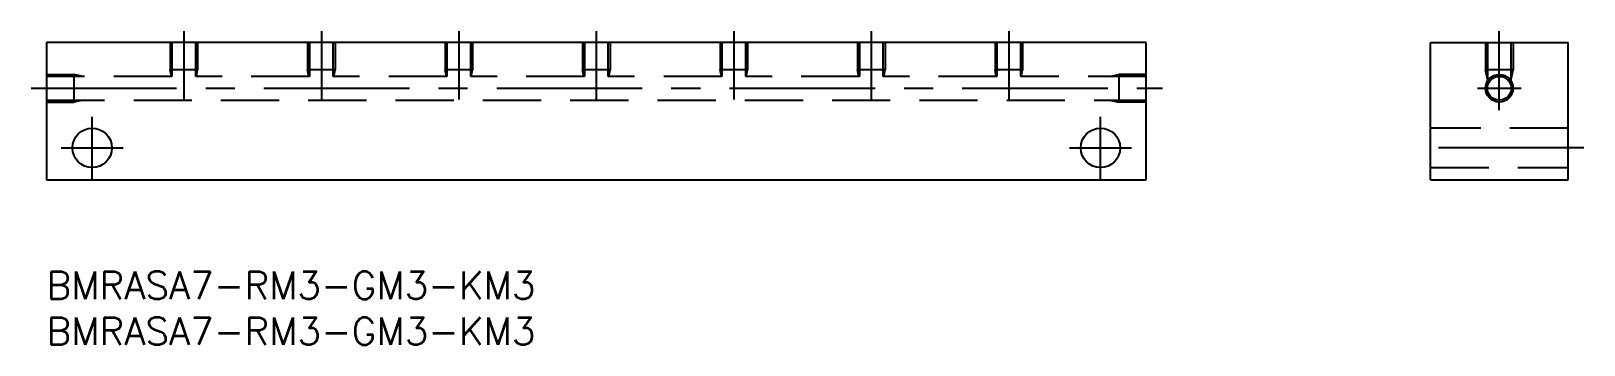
# Model space of a CAD drawing. Extents: x -2 to 168, y -8 to 26.
import ezdxf

# ---------------------------------------------------------------- set-up
doc = ezdxf.new("R2010")
doc.units = 0
doc.header["$LTSCALE"] = 0.5
doc.linetypes.add('CENTER', pattern=[50.8, 31.75, -6.35, 6.35, -6.35])
doc.linetypes.add('DASHED', pattern=[19.05, 12.7, -6.35])
for name, color, linetype in [('MSM_CENTER', 1, 'CENTER'), ('MSM_CONTINUOUS', 7, 'CONTINUOUS'), ('MSM_DASHED', 4, 'DASHED'), ('MSM_NARROW', 5, 'CONTINUOUS'), ('MSM_PART_NUMBER', 7, 'CONTINUOUS')]:
    doc.layers.add(name, color=color, linetype=linetype)
doc.styles.get("Standard").update_dxf_attribs({"font": 'txt.shx', "height": 3, "bigfont": 'bigfont.shx'})

# ---------------------------------------------------------------- blocks, each defined once
blk = doc.blocks.new('*U30')
at = {"layer": 'MSM_PART_NUMBER'}
blk.add_text('BMRASA7-RM3-GM3-KM3', height=3, dxfattribs=at).set_placement((0, -3))
blk = doc.blocks.new('*U31')
at = {"layer": 'MSM_PART_NUMBER'}
blk.add_text('BMRASA7-RM3-GM3-KM3', height=3, dxfattribs=at).set_placement((0, -8))

msp = doc.modelspace()

# ---------------------------------------------------------------- linework, layer by layer
at = {"layer": 'MSM_CENTER'}
for p, q in [((15, 26.24), (15, 18.76)), ((30, 26.24), (30, 18.76)), ((45, 26.24), (45, 18.76)), ((60, 26.24), (60, 18.76)), ((75, 26.24), (75, 18.76)), ((90, 26.24), (90, 18.76)), ((105, 26.24), (105, 18.76)), ((158.52, 17.62), (158.52, 26.24)), ((-1.67, 20), (121.78, 20)), ((156.14, 20), (160.9, 20)), ((5, 10.11), (5, 16.89)), ((115, 10.11), (115, 16.89)), ((1.61, 13.5), (8.39, 13.5)), ((111.61, 13.5), (118.39, 13.5)), ((167.75, 13.5), (149.6, 13.5))]:
    msp.add_line(p, q, dxfattribs=at)
at = {"layer": 'MSM_CONTINUOUS'}
for p, q in [((0, 25), (0, 10)), ((120, 25), (0, 25)), ((120, 10), (120, 25)), ((151.02, 10), (151.02, 25)), ((151.02, 25), (166.02, 25)), ((166.02, 10), (166.02, 25)), ((0, 10), (120, 10)), ((151.02, 10), (166.02, 10))]:
    msp.add_line(p, q, dxfattribs=at)
for centre, radius in [((158.52, 20), 1.3), ((5, 13.5), 2.15), ((115, 13.5), 2.15)]:
    msp.add_circle(centre, radius, dxfattribs=at)
at = {"layer": 'MSM_DASHED'}
for p, q in [((13.5, 25), (13.5, 22)), ((13.7, 25), (13.7, 21.3)), ((16.3, 21.3), (16.3, 25)), ((16.5, 25), (16.5, 22)), ((28.5, 25), (28.5, 22)), ((28.7, 25), (28.7, 21.3)), ((31.3, 21.3), (31.3, 25)), ((31.5, 25), (31.5, 22)), ((43.5, 25), (43.5, 22)), ((43.7, 25), (43.7, 21.3)), ((46.3, 21.3), (46.3, 25)), ((46.5, 25), (46.5, 22)), ((58.5, 25), (58.5, 22)), ((58.7, 25), (58.7, 21.3)), ((61.3, 21.3), (61.3, 25)), ((61.5, 25), (61.5, 22)), ((73.5, 25), (73.5, 22)), ((73.7, 25), (73.7, 21.3)), ((76.3, 21.3), (76.3, 25)), ((76.5, 25), (76.5, 22)), ((88.5, 25), (88.5, 22)), ((88.7, 25), (88.7, 21.3)), ((91.3, 21.3), (91.3, 25)), ((91.5, 25), (91.5, 22)), ((103.5, 25), (103.5, 22)), ((103.7, 25), (103.7, 21.3)), ((106.3, 21.3), (106.3, 25)), ((106.5, 25), (106.5, 22)), ((157.02, 25), (157.02, 22)), ((157.22, 25), (157.22, 20.75)), ((159.82, 20.75), (159.82, 25)), ((160.02, 25), (160.02, 22)), ((0, 21.5), (3, 21.5)), ((13.7, 21.3), (0, 21.3)), ((4, 21.3), (3, 21.5)), ((3, 21.5), (3, 18.5)), ((16.5, 22), (13.5, 22)), ((13.64, 21.3), (13.5, 22)), ((28.7, 21.3), (16.3, 21.3)), ((16.36, 21.3), (16.5, 22)), ((31.5, 22), (28.5, 22)), ((28.64, 21.3), (28.5, 22)), ((43.7, 21.3), (31.3, 21.3)), ((31.36, 21.3), (31.5, 22)), ((46.5, 22), (43.5, 22)), ((43.64, 21.3), (43.5, 22)), ((58.7, 21.3), (46.3, 21.3)), ((46.36, 21.3), (46.5, 22)), ((61.5, 22), (58.5, 22)), ((58.64, 21.3), (58.5, 22)), ((73.7, 21.3), (61.3, 21.3)), ((61.36, 21.3), (61.5, 22)), ((76.5, 22), (73.5, 22)), ((73.64, 21.3), (73.5, 22)), ((88.7, 21.3), (76.3, 21.3)), ((76.36, 21.3), (76.5, 22)), ((91.5, 22), (88.5, 22)), ((88.64, 21.3), (88.5, 22)), ((103.7, 21.3), (91.3, 21.3)), ((91.36, 21.3), (91.5, 22)), ((106.5, 22), (103.5, 22)), ((103.64, 21.3), (103.5, 22)), ((120, 21.3), (106.3, 21.3)), ((106.36, 21.3), (106.5, 22)), ((116, 21.3), (117, 21.5)), ((120, 21.5), (117, 21.5)), ((117, 21.5), (117, 18.5)), ((160.02, 22), (157.02, 22)), ((157.22, 21), (157.02, 22)), ((159.82, 21), (160.02, 22)), ((0, 18.7), (120, 18.7)), ((4, 18.7), (3, 18.5)), ((116, 18.7), (117, 18.5)), ((0, 18.5), (3, 18.5)), ((120, 18.5), (117, 18.5)), ((166.02, 15.65), (151.02, 15.65)), ((151.02, 11.35), (166.02, 11.35))]:
    msp.add_line(p, q, dxfattribs=at)
at = {"layer": 'MSM_NARROW'}
msp.add_circle((158.52, 20), 1.5, dxfattribs=at)

# ---------------------------------------------------------------- block references
at = {"layer": 'MSM_CONTINUOUS'}
for name in ['*U30', '*U31']:
    msp.add_blockref(name, (0, 0), dxfattribs=at)

doc.saveas('drawing.dxf')
